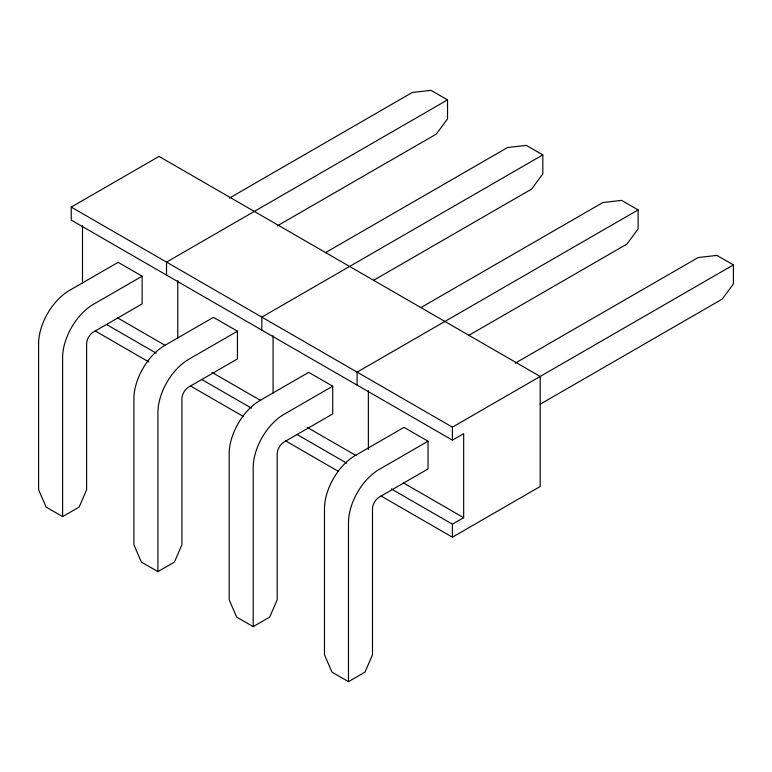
<?xml version="1.0" encoding="UTF-8"?>
<svg xmlns="http://www.w3.org/2000/svg" width="772" height="772" viewBox="0 0 772 772"><rect width="100%" height="100%" fill="white"/><g stroke="black" fill="none" stroke-linecap="round" stroke-linejoin="round"><path stroke-width="1.16" d="M391.298 488.908L452.402 524.188L463.663 517.694L463.663 433.652L452.402 440.146L71.236 220.088L71.236 207.089L159.022 156.407L540.188 376.466L540.188 486.505L452.402 537.187L380.934 495.923M229.216 198.192L412.258 92.505L431.017 90.343L447.528 99.877L447.528 118.936L436.276 134.096L277.148 225.964M142.144 276.183L93.373 304.342A43.512 25.119 -60 0 0 62.609 357.629L62.609 516.613L79.12 507.079L86.618 489.747L86.618 343.762A9.553 5.51 -60 0 1 93.373 332.066L142.144 303.907L142.144 276.183L118.135 262.326L69.364 290.475A43.512 25.119 -60 0 0 38.6 343.762L38.6 489.747L46.108 507.079L62.609 516.613M447.528 99.877L166.53 262.104L166.53 275.102M325.543 252.608L507.551 147.529L526.311 145.358L542.822 154.892L542.822 173.951L531.561 189.111L373.474 280.381M237.438 331.198L188.667 359.356A43.512 25.119 -60 0 0 157.903 412.644L157.903 571.627L174.404 562.093L181.912 544.771L181.912 398.777A9.553 5.51 -60 0 1 188.667 387.081L237.438 358.922L237.438 331.198L213.429 317.34L164.658 345.499A43.512 25.119 -60 0 0 133.894 398.777L133.894 544.771L141.392 562.093L157.903 571.627M542.822 154.892L261.824 317.118L261.824 330.117M420.837 307.623L602.845 202.544L621.605 200.373L638.106 209.907L638.106 228.966L626.854 244.126L468.768 335.395M332.722 386.212L283.951 414.371A43.512 25.119 -60 0 0 253.197 467.658L253.197 626.642L236.686 617.108L229.178 599.786L229.178 453.791A43.512 25.119 -60 0 1 259.942 400.514L308.713 372.355L332.722 386.212L332.722 413.937L283.951 442.095A9.553 5.51 -60 0 0 277.206 453.791L277.206 599.786L269.698 617.108L253.197 626.642M638.106 209.907L357.108 372.133L357.108 385.132M515.088 363.236L698.139 257.558L716.889 255.387L733.4 264.921L733.4 283.98L722.148 299.14L540.139 404.229M428.016 441.227L379.245 469.386A43.512 25.119 -60 0 0 348.481 522.673L348.481 681.657L331.979 672.122L324.472 654.801L324.472 508.806A43.512 25.119 -60 0 1 355.236 455.528L404.007 427.37L428.016 441.227L428.016 468.951L379.245 497.11A9.553 5.51 -60 0 0 372.49 508.806L372.49 654.801L364.992 672.122L348.481 681.657M71.236 207.089L452.402 427.148L733.4 264.921M117.711 317.958L165.353 345.47M211.962 372.374L260.647 400.485M307.256 427.389L355.94 455.499M403.582 483.011L463.663 517.694M106.459 324.462L156.176 353.161M201.743 379.477L251.46 408.176M297.037 434.491L346.753 463.19M95.062 330.879L148.919 361.971M190.356 385.894L243.18 416.388M285.64 440.908L338.464 471.402M452.402 427.148L452.402 440.146M452.402 524.188L452.402 537.187M368.369 390.642L368.369 449.468M273.076 335.627L273.076 393.257M177.782 280.612L177.782 338.233M82.498 225.588L82.498 283.218"/></g></svg>
